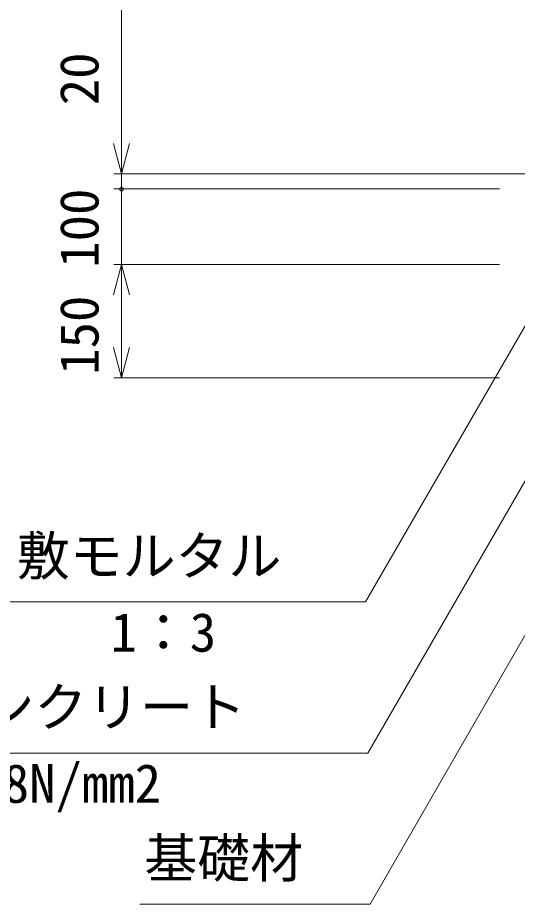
# Model space of a CAD drawing. Units: millimetres, scale not verified. Extents: x -1 to 252299, y 59402 to 118802.
# Drawn here: x 32752 to 36057, y 99720 to 105586 of the extents above; entities that cross this region are included whole.
import ezdxf
from ezdxf.enums import TextEntityAlignment as Align

# ---------------------------------------------------------------- set-up
doc = ezdxf.new("R2010")
doc.units = ezdxf.units.MM
doc.header["$LTSCALE"] = 300
for name, color, linetype, lineweight in [('0_2', 1, 'Continuous', 18), ('D-STR-DIM', 7, 'Continuous', 18), ('D-STR-HTXT', 7, 'Continuous', 18)]:
    doc.layers.add(name, color=color, linetype=linetype, lineweight=lineweight)
doc.styles.add('ＭＳ ゴシック', font='')
doc.styles.get('ＭＳ ゴシック').set_extended_font_data('MS Gothic')

msp = doc.modelspace()

# ---------------------------------------------------------------- linework, layer by layer
at = {"layer": '0_2'}
for p, q in [((33438.7, 104552.8), (33385.1, 104752.8)), ((33438.7, 104552.8), (33385.1, 104752.8)), ((33492.3, 104752.8), (33438.7, 104552.8)), ((33438.7, 104552.8), (33438.7, 104752.8)), ((33492.3, 104752.8), (33438.7, 104552.8)), ((33438.7, 104552.8), (33438.7, 104752.8)), ((33385.1, 103752.8), (33438.7, 103952.8)), ((33438.7, 103952.8), (33492.3, 103752.8)), ((33438.7, 103952.8), (33438.7, 103752.8)), ((33438.7, 103202.8), (33385.1, 103402.8)), ((33492.3, 103402.8), (33438.7, 103202.8)), ((33438.7, 103202.8), (33438.7, 103402.8))]:
    msp.add_line(p, q, dxfattribs=at)
for start, end in [(90, 270), (90, 270), (270, 90), (270, 90)]:
    msp.add_arc((33438.7, 104452.8), 12.5, start, end, dxfattribs=at)
at = {"layer": 'D-STR-DIM'}
for p, q in [((33438.7, 110352.8), (33438.7, 104752.8)), ((33438.7, 104752.8), (33438.7, 105518.5)), ((36188.7, 104552.8), (33388.7, 104552.8)), ((36188.7, 104552.8), (33388.7, 104552.8)), ((33438.7, 104452.8), (33438.7, 104552.8)), ((35938.7, 104452.8), (33388.7, 104452.8)), ((35938.7, 104452.8), (33388.7, 104452.8)), ((33438.7, 103952.8), (33438.7, 104452.8)), ((33438.7, 104452.8), (33438.7, 104252.8)), ((35938.7, 103952.8), (33388.7, 103952.8)), ((35938.7, 103952.8), (33388.7, 103952.8)), ((33438.7, 103402.8), (33438.7, 103752.8)), ((35938.7, 103202.8), (33388.7, 103202.8))]:
    msp.add_line(p, q, dxfattribs=at)
at = {"layer": 'D-STR-HTXT'}
for p, q in [((36570.3, 104347), (35053.7, 101720.2)), ((36961.3, 103998), (35068.4, 100720.2)), ((37117.3, 103252.4), (35083.2, 99720.2)), ((35053.7, 101720.2), (32669.5, 101720.2)), ((35068.4, 100720.2), (31404.4, 100720.2)), ((35083.2, 99720.2), (33560.4, 99720.2))]:
    msp.add_line(p, q, dxfattribs=at)

# ---------------------------------------------------------------- texts
at = {"layer": 'D-STR-DIM', "color": 1, "style": 'ＭＳ ゴシック'}
for s, p in [('20', (33363.7, 105006.5)), (' 100', (33363.7, 103756.9)), ('150', (33363.7, 103223.4))]:
    msp.add_text(s, height=256.6, rotation=90, dxfattribs=at).set_placement(p, align=Align.BOTTOM_LEFT)
at = {"layer": 'D-STR-HTXT', "color": 1, "style": 'ＭＳ ゴシック'}
for s, p in [('敷モルタル', (32746.3, 101820.2)), ('1：3', (33365.8, 101314.4)), ('基礎コンクリート', (31461.3, 100820.2)), ('σck=18N/mm2', (31742, 100314.4)), ('基礎材', (33589.8, 99820.2))]:
    msp.add_text(s, height=256.6, dxfattribs=at).set_placement(p, align=Align.BOTTOM_LEFT)

doc.saveas('drawing.dxf')
